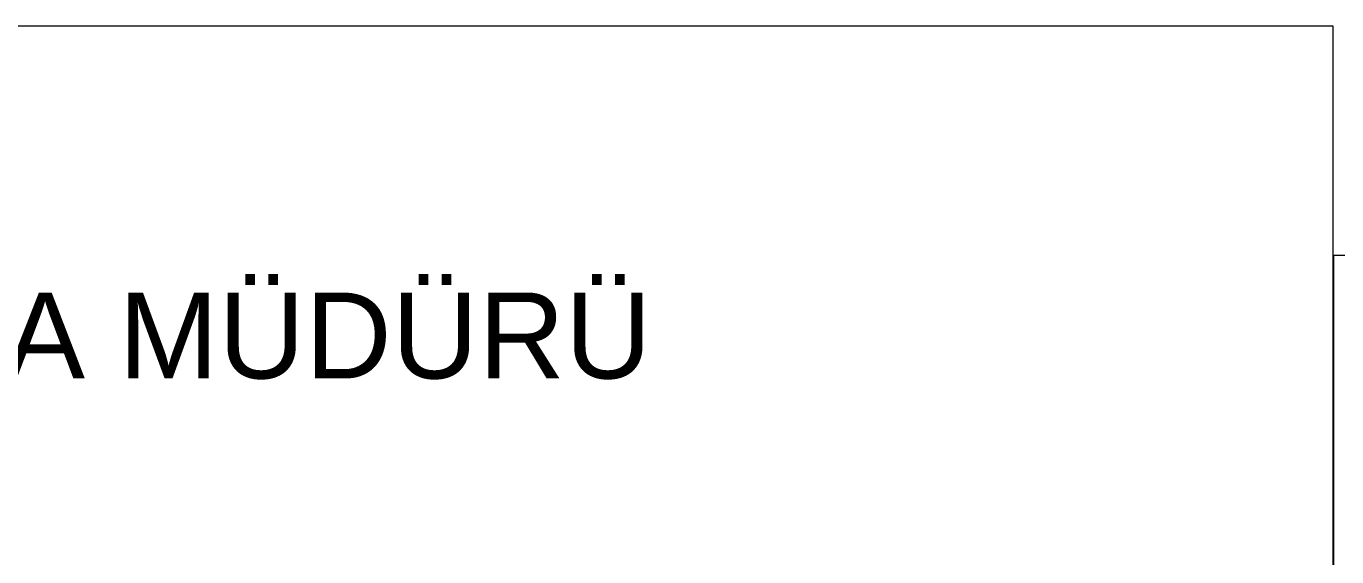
# Model space of a CAD drawing. Header units: centimetres. Extents: x 681015 to 688218, y 3995806 to 4004619.
# Drawn here: x 684563.9 to 684930, y 3999886.6 to 4000034.7 of the extents above; entities that cross this region are included whole.
import ezdxf

# ---------------------------------------------------------------- set-up
doc = ezdxf.new("R2010")
doc.units = ezdxf.units.CM
doc.header["$LTSCALE"] = 100
doc.header["$MEASUREMENT"] = 0
doc.layers.add('0 rölöve', color=7, linetype='Continuous', true_color=0xf1380e)
doc.layers.add('CAM-PER', color=8, linetype='Continuous')
doc.layers.add('DOGALGAZ', color=130, linetype='Continuous', lineweight=0)
doc.styles.get("Standard").update_dxf_attribs({"font": 'arial.ttf'})

msp = doc.modelspace()

# ---------------------------------------------------------------- linework, layer by layer
at = {"layer": 'CAM-PER'}
msp.add_line((684929.04, 3999970.71), (684929.04, 3999750.71), dxfattribs=at)
at = {"layer": 'DOGALGAZ'}
for p, q in [((684929.04, 4000034.71), (684216.04, 4000034.71)), ((684929.04, 3999970.71), (684929.04, 4000034.71)), ((684944.04, 3999970.71), (684929.04, 3999970.71))]:
    msp.add_line(p, q, dxfattribs=at)

# ---------------------------------------------------------------- texts
at = {"layer": '0 rölöve', "color": 252}
msp.add_text('FABRİKA MÜDÜRÜ', height=24, dxfattribs=at).set_placement((684436.93, 3999936.36))

doc.saveas('drawing.dxf')
